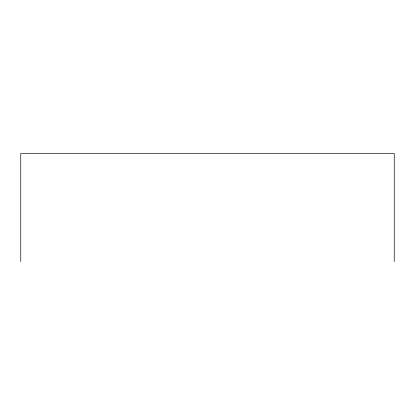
<?xml version="1.0" encoding="UTF-8"?>
<svg xmlns="http://www.w3.org/2000/svg" width="415" height="415" viewBox="0 0 415 415"><rect width="100%" height="100%" fill="white"/><g stroke="black" fill="none" stroke-linecap="round" stroke-linejoin="round"><path stroke-width="0.62" d="M394.25 261.507L394.25 153.493L20.75 153.493L20.75 261.507"/></g></svg>
